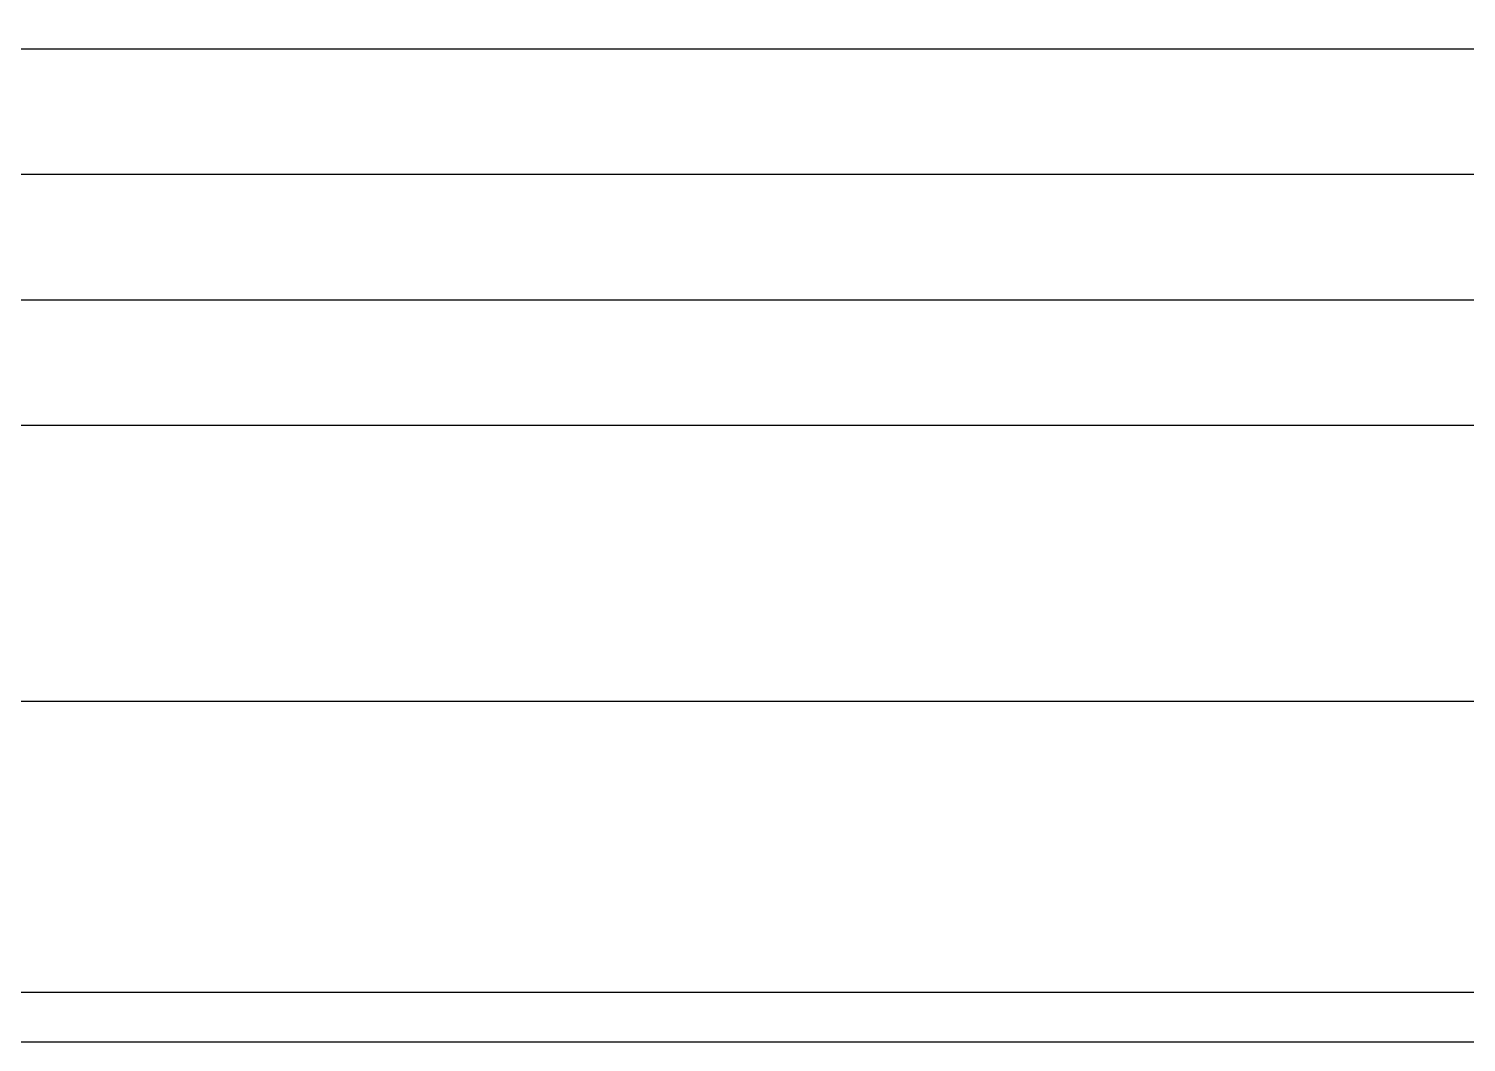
# Model space of a CAD drawing. Header units: centimetres. Extents: x 222914 to 271949, y -38857 to -18857.
# Drawn here: x 226078 to 231865, y -38857 to -34777 of the extents above; entities that cross this region are included whole.
import ezdxf

# ---------------------------------------------------------------- set-up
doc = ezdxf.new("R2010")
doc.units = ezdxf.units.CM
doc.header["$LTSCALE"] = 0.2
doc.layers.add('1-BASLIK', color=53, linetype='Continuous', lineweight=25)
doc.layers.add('T-TEXT', color=85, linetype='Continuous')

msp = doc.modelspace()

# ---------------------------------------------------------------- linework, layer by layer
at = {"layer": '1-BASLIK'}
for points in [[(222914.4, -38856.9), (222914.4, -18856.9), (271948.8, -18856.9), (271948.8, -38856.9)], [(269048.8, -38656.9), (223114.4, -38656.9), (223114.4, -19056.9), (269048.8, -19056.9)], [(224519.3, -31591.5), (264878.8, -31591.5), (264878.8, -37485.2), (224519.3, -37485.2)]]:
    msp.add_lwpolyline(points, close=True, dxfattribs=at)
at = {"layer": 'T-TEXT', "color": 7}
for p, q in [((225015.5, -34857.7), (263936, -34857.7)), ((225015.5, -35362.7), (263936, -35362.7)), ((225015.5, -35867.7), (263936, -35867.7)), ((225015.5, -36372.7), (263936, -36372.7))]:
    msp.add_line(p, q, dxfattribs=at)

doc.saveas('drawing.dxf')
